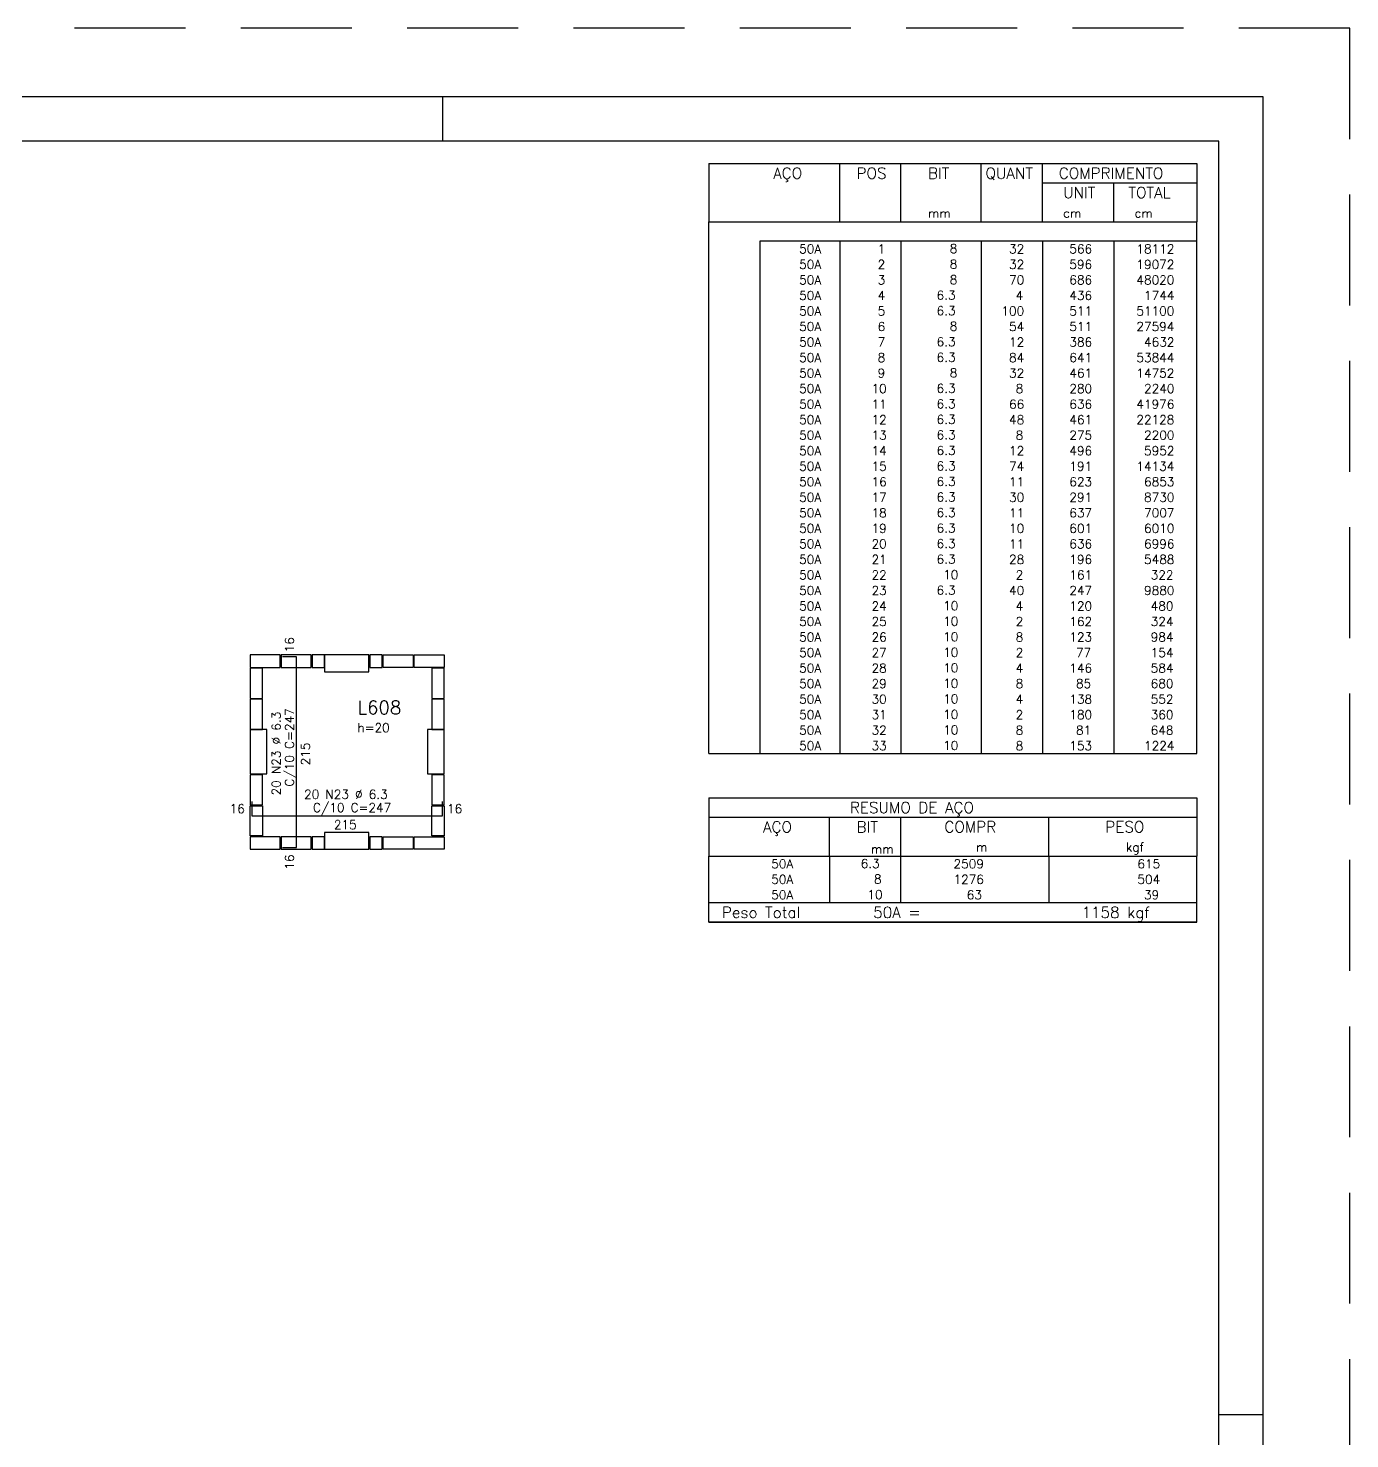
# Model space of a CAD drawing. Extents: x -1.9 to 86, y -1.5 to 61.
# Drawn here: x 56.25 to 86.05, y 29.15 to 60.95 of the extents above; entities that cross this region are included whole.
import ezdxf

# ---------------------------------------------------------------- set-up
doc = ezdxf.new("R2010")
doc.units = 0
doc.header["$MEASUREMENT"] = 0
doc.linetypes.add('HIDDEN', pattern=[0.375, 0.25, -0.125])
doc.layers.get('0').update_dxf_attribs({"linetype": 'CONTINUOUS'})
doc.layers.get('Defpoints').update_dxf_attribs({"linetype": 'CONTINUOUS'})
for name, color, linetype in [('ARQ_FOLHA', 7, 'CONTINUOUS'), ('PENA_01', 1, 'CONTINUOUS'), ('PENA_02', 2, 'CONTINUOUS'), ('PENA_03', 3, 'CONTINUOUS'), ('PENA_05', 5, 'CONTINUOUS')]:
    doc.layers.add(name, color=color, linetype=linetype)
doc.styles.get("Standard").update_dxf_attribs({"font": 'ROMANS.SHX'})

# ---------------------------------------------------------------- blocks, each defined once
blk = doc.blocks.new('FOLHA A1 - 841 X 594')
at = {"layer": 'ARQ_FOLHA', "color": 1}
for p, q in [((-185, 584), (-185, 594)), ((-10, 297), (0, 297))]:
    blk.add_line(p, q, dxfattribs=at)
for points in [[(-841, 0), (0, 0), (0, 594), (-841, 594)], [(-816, 10), (-10, 10), (-10, 584), (-816, 584)]]:
    blk.add_lwpolyline(points, close=True, dxfattribs=at)
at = {"layer": 'Defpoints', "color": 8, "linetype": 'HIDDEN', "ltscale": 100}
blk.add_lwpolyline([(-860.5, 609.5), (-860.5, -15.5), (19.5, -15.5), (19.5, 609.5)], close=True, dxfattribs=at)
blk = doc.blocks.new('*U24')
blk.add_blockref('FOLHA A1 - 841 X 594', (0, 0))

msp = doc.modelspace()

# ---------------------------------------------------------------- linework, layer by layer
at = {"layer": 'PENA_01', "linetype": 'Continuous'}
for points in [[(61.255, 46.542), (61.934, 46.542), (61.934, 46.822), (61.255, 46.822), (61.255, 46.542)], [(61.955, 46.542), (62.635, 46.542), (62.635, 46.822), (61.955, 46.822), (61.955, 46.542)], [(62.655, 46.542), (62.935, 46.542), (62.935, 46.822), (62.655, 46.822), (62.655, 46.542)], [(63.955, 46.542), (64.234, 46.542), (64.234, 46.822), (63.955, 46.822), (63.955, 46.542)], [(64.934, 46.542), (64.254, 46.542), (64.254, 46.822), (64.934, 46.822), (64.934, 46.542)], [(65.635, 46.542), (64.954, 46.542), (64.954, 46.822), (65.635, 46.822), (65.635, 46.542)], [(61.535, 45.842), (61.535, 46.522), (61.255, 46.522), (61.255, 45.842), (61.535, 45.842)], [(65.635, 45.842), (65.635, 46.522), (65.355, 46.522), (65.355, 45.842), (65.635, 45.842)], [(61.535, 45.142), (61.535, 45.822), (61.255, 45.822), (61.255, 45.142), (61.535, 45.142)], [(65.635, 45.142), (65.635, 45.822), (65.355, 45.822), (65.355, 45.142), (65.635, 45.142)], [(61.535, 43.442), (61.535, 44.122), (61.255, 44.122), (61.255, 43.442), (61.535, 43.442)], [(65.635, 43.442), (65.635, 44.122), (65.355, 44.122), (65.355, 43.442), (65.635, 43.442)], [(61.535, 43.422), (61.535, 42.742), (61.255, 42.742), (61.255, 43.422), (61.535, 43.422)], [(65.635, 43.422), (65.635, 42.742), (65.355, 42.742), (65.355, 43.422), (65.635, 43.422)], [(61.255, 42.442), (61.934, 42.442), (61.934, 42.722), (61.255, 42.722), (61.255, 42.442)], [(61.955, 42.442), (62.635, 42.442), (62.635, 42.722), (61.955, 42.722), (61.955, 42.442)], [(62.655, 42.442), (62.935, 42.442), (62.935, 42.722), (62.655, 42.722), (62.655, 42.442)], [(63.955, 42.442), (64.234, 42.442), (64.234, 42.722), (63.955, 42.722), (63.955, 42.442)], [(64.934, 42.442), (64.254, 42.442), (64.254, 42.722), (64.934, 42.722), (64.934, 42.442)], [(65.635, 42.442), (64.954, 42.442), (64.954, 42.722), (65.635, 42.722), (65.635, 42.442)]]:
    msp.add_lwpolyline(points, dxfattribs=at)
at = {"layer": 'PENA_02', "linetype": 'Continuous'}
for p, q in [((71.6, 57.9), (71.6, 56.588)), ((71.6, 57.9), (82.6, 57.9)), ((74.55, 56.588), (74.55, 57.9)), ((75.93, 56.588), (75.93, 57.9)), ((77.74, 56.588), (77.74, 57.9)), ((79.12, 56.588), (79.12, 57.9)), ((82.6, 57.9), (82.6, 56.588)), ((79.12, 57.463), (82.6, 57.463)), ((80.73, 56.588), (80.73, 57.463)), ((71.6, 56.588), (82.6, 56.588)), ((71.6, 56.15), (71.6, 56.588)), ((71.6, 56.588), (82.6, 56.588)), ((82.6, 56.15), (82.6, 56.588)), ((71.6, 55.8), (71.6, 56.15)), ((82.6, 56.15), (72.75, 56.15)), ((72.75, 56.15), (72.75, 55.8)), ((74.55, 56.15), (74.55, 55.8)), ((75.93, 56.15), (75.93, 55.8)), ((77.74, 56.15), (77.74, 55.8)), ((79.12, 56.15), (79.12, 55.8)), ((80.73, 56.15), (80.73, 55.8)), ((82.6, 55.8), (82.6, 56.15)), ((71.6, 55.45), (71.6, 55.8)), ((72.75, 55.8), (72.75, 55.45)), ((74.55, 55.8), (74.55, 55.45)), ((75.93, 55.8), (75.93, 55.45)), ((77.74, 55.8), (77.74, 55.45)), ((79.12, 55.8), (79.12, 55.45)), ((80.73, 55.8), (80.73, 55.45)), ((82.6, 55.45), (82.6, 55.8)), ((71.6, 55.1), (71.6, 55.45)), ((72.75, 55.45), (72.75, 55.1)), ((74.55, 55.45), (74.55, 55.1)), ((75.93, 55.45), (75.93, 55.1)), ((77.74, 55.45), (77.74, 55.1)), ((79.12, 55.45), (79.12, 55.1)), ((80.73, 55.45), (80.73, 55.1)), ((82.6, 55.1), (82.6, 55.45)), ((71.6, 54.75), (71.6, 55.1)), ((72.75, 55.1), (72.75, 54.75)), ((74.55, 55.1), (74.55, 54.75)), ((75.93, 55.1), (75.93, 54.75)), ((77.74, 55.1), (77.74, 54.75)), ((79.12, 55.1), (79.12, 54.75)), ((80.73, 55.1), (80.73, 54.75)), ((82.6, 54.75), (82.6, 55.1)), ((71.6, 54.4), (71.6, 54.75)), ((72.75, 54.75), (72.75, 54.4)), ((74.55, 54.75), (74.55, 54.4)), ((75.93, 54.75), (75.93, 54.4)), ((77.74, 54.75), (77.74, 54.4)), ((79.12, 54.75), (79.12, 54.4)), ((80.73, 54.75), (80.73, 54.4)), ((82.6, 54.4), (82.6, 54.75)), ((71.6, 54.05), (71.6, 54.4)), ((72.75, 54.4), (72.75, 54.05)), ((74.55, 54.4), (74.55, 54.05)), ((75.93, 54.4), (75.93, 54.05)), ((77.74, 54.4), (77.74, 54.05)), ((79.12, 54.4), (79.12, 54.05)), ((80.73, 54.4), (80.73, 54.05)), ((82.6, 54.05), (82.6, 54.4)), ((71.6, 53.7), (71.6, 54.05)), ((72.75, 54.05), (72.75, 53.7)), ((74.55, 54.05), (74.55, 53.7)), ((75.93, 54.05), (75.93, 53.7)), ((77.74, 54.05), (77.74, 53.7)), ((79.12, 54.05), (79.12, 53.7)), ((80.73, 54.05), (80.73, 53.7)), ((82.6, 53.7), (82.6, 54.05)), ((71.6, 53.35), (71.6, 53.7)), ((72.75, 53.7), (72.75, 53.35)), ((74.55, 53.7), (74.55, 53.35)), ((75.93, 53.7), (75.93, 53.35)), ((77.74, 53.7), (77.74, 53.35)), ((79.12, 53.7), (79.12, 53.35)), ((80.73, 53.7), (80.73, 53.35)), ((82.6, 53.35), (82.6, 53.7)), ((71.6, 53), (71.6, 53.35)), ((72.75, 53.35), (72.75, 53)), ((74.55, 53.35), (74.55, 53)), ((75.93, 53.35), (75.93, 53)), ((77.74, 53.35), (77.74, 53)), ((79.12, 53.35), (79.12, 53)), ((80.73, 53.35), (80.73, 53)), ((82.6, 53), (82.6, 53.35)), ((71.6, 52.65), (71.6, 53)), ((72.75, 53), (72.75, 52.65)), ((74.55, 53), (74.55, 52.65)), ((75.93, 53), (75.93, 52.65)), ((77.74, 53), (77.74, 52.65)), ((79.12, 53), (79.12, 52.65)), ((80.73, 53), (80.73, 52.65)), ((82.6, 52.65), (82.6, 53)), ((71.6, 52.3), (71.6, 52.65)), ((72.75, 52.65), (72.75, 52.3)), ((74.55, 52.65), (74.55, 52.3)), ((75.93, 52.65), (75.93, 52.3)), ((77.74, 52.65), (77.74, 52.3)), ((79.12, 52.65), (79.12, 52.3)), ((80.73, 52.65), (80.73, 52.3)), ((82.6, 52.3), (82.6, 52.65)), ((71.6, 51.95), (71.6, 52.3)), ((72.75, 52.3), (72.75, 51.95)), ((74.55, 52.3), (74.55, 51.95)), ((75.93, 52.3), (75.93, 51.95)), ((77.74, 52.3), (77.74, 51.95)), ((79.12, 52.3), (79.12, 51.95)), ((80.73, 52.3), (80.73, 51.95)), ((82.6, 51.95), (82.6, 52.3)), ((71.6, 51.6), (71.6, 51.95)), ((72.75, 51.95), (72.75, 51.6)), ((74.55, 51.95), (74.55, 51.6)), ((75.93, 51.95), (75.93, 51.6)), ((77.74, 51.95), (77.74, 51.6)), ((79.12, 51.95), (79.12, 51.6)), ((80.73, 51.95), (80.73, 51.6)), ((82.6, 51.6), (82.6, 51.95)), ((71.6, 51.25), (71.6, 51.6)), ((72.75, 51.6), (72.75, 51.25)), ((74.55, 51.6), (74.55, 51.25)), ((75.93, 51.6), (75.93, 51.25)), ((77.74, 51.6), (77.74, 51.25)), ((79.12, 51.6), (79.12, 51.25)), ((80.73, 51.6), (80.73, 51.25)), ((82.6, 51.25), (82.6, 51.6)), ((71.6, 50.9), (71.6, 51.25)), ((72.75, 51.25), (72.75, 50.9)), ((74.55, 51.25), (74.55, 50.9)), ((75.93, 51.25), (75.93, 50.9)), ((77.74, 51.25), (77.74, 50.9)), ((79.12, 51.25), (79.12, 50.9)), ((80.73, 51.25), (80.73, 50.9)), ((82.6, 50.9), (82.6, 51.25)), ((71.6, 50.55), (71.6, 50.9)), ((72.75, 50.9), (72.75, 50.55)), ((74.55, 50.9), (74.55, 50.55)), ((75.93, 50.9), (75.93, 50.55)), ((77.74, 50.9), (77.74, 50.55)), ((79.12, 50.9), (79.12, 50.55)), ((80.73, 50.9), (80.73, 50.55)), ((82.6, 50.55), (82.6, 50.9)), ((71.6, 50.2), (71.6, 50.55)), ((72.75, 50.55), (72.75, 50.2)), ((74.55, 50.55), (74.55, 50.2)), ((75.93, 50.55), (75.93, 50.2)), ((77.74, 50.55), (77.74, 50.2)), ((79.12, 50.55), (79.12, 50.2)), ((80.73, 50.55), (80.73, 50.2)), ((82.6, 50.2), (82.6, 50.55)), ((71.6, 49.85), (71.6, 50.2)), ((72.75, 50.2), (72.75, 49.85)), ((74.55, 50.2), (74.55, 49.85)), ((75.93, 50.2), (75.93, 49.85)), ((77.74, 50.2), (77.74, 49.85)), ((79.12, 50.2), (79.12, 49.85)), ((80.73, 50.2), (80.73, 49.85)), ((82.6, 49.85), (82.6, 50.2)), ((71.6, 49.5), (71.6, 49.85)), ((72.75, 49.85), (72.75, 49.5)), ((74.55, 49.85), (74.55, 49.5)), ((75.93, 49.85), (75.93, 49.5)), ((77.74, 49.85), (77.74, 49.5)), ((79.12, 49.85), (79.12, 49.5)), ((80.73, 49.85), (80.73, 49.5)), ((82.6, 49.5), (82.6, 49.85)), ((71.6, 49.15), (71.6, 49.5)), ((72.75, 49.5), (72.75, 49.15)), ((74.55, 49.5), (74.55, 49.15)), ((75.93, 49.5), (75.93, 49.15)), ((77.74, 49.5), (77.74, 49.15)), ((79.12, 49.5), (79.12, 49.15)), ((80.73, 49.5), (80.73, 49.15)), ((82.6, 49.15), (82.6, 49.5)), ((71.6, 48.8), (71.6, 49.15)), ((72.75, 49.15), (72.75, 48.8)), ((74.55, 49.15), (74.55, 48.8)), ((75.93, 49.15), (75.93, 48.8)), ((77.74, 49.15), (77.74, 48.8)), ((79.12, 49.15), (79.12, 48.8)), ((80.73, 49.15), (80.73, 48.8)), ((82.6, 48.8), (82.6, 49.15)), ((71.6, 48.45), (71.6, 48.8)), ((72.75, 48.8), (72.75, 48.45)), ((74.55, 48.8), (74.55, 48.45)), ((75.93, 48.8), (75.93, 48.45)), ((77.74, 48.8), (77.74, 48.45)), ((79.12, 48.8), (79.12, 48.45)), ((80.73, 48.8), (80.73, 48.45)), ((82.6, 48.45), (82.6, 48.8)), ((71.6, 48.1), (71.6, 48.45)), ((72.75, 48.45), (72.75, 48.1)), ((74.55, 48.45), (74.55, 48.1)), ((75.93, 48.45), (75.93, 48.1)), ((77.74, 48.45), (77.74, 48.1)), ((79.12, 48.45), (79.12, 48.1)), ((80.73, 48.45), (80.73, 48.1)), ((82.6, 48.1), (82.6, 48.45)), ((71.6, 47.75), (71.6, 48.1)), ((72.75, 48.1), (72.75, 47.75)), ((74.55, 48.1), (74.55, 47.75)), ((75.93, 48.1), (75.93, 47.75)), ((77.74, 48.1), (77.74, 47.75)), ((79.12, 48.1), (79.12, 47.75)), ((80.73, 48.1), (80.73, 47.75)), ((82.6, 47.75), (82.6, 48.1)), ((71.6, 47.4), (71.6, 47.75)), ((72.75, 47.75), (72.75, 47.4)), ((74.55, 47.75), (74.55, 47.4)), ((75.93, 47.75), (75.93, 47.4)), ((77.74, 47.75), (77.74, 47.4)), ((79.12, 47.75), (79.12, 47.4)), ((80.73, 47.75), (80.73, 47.4)), ((82.6, 47.4), (82.6, 47.75)), ((71.6, 47.05), (71.6, 47.4)), ((72.75, 47.4), (72.75, 47.05)), ((74.55, 47.4), (74.55, 47.05)), ((75.93, 47.4), (75.93, 47.05)), ((77.74, 47.4), (77.74, 47.05)), ((79.12, 47.4), (79.12, 47.05)), ((80.73, 47.4), (80.73, 47.05)), ((82.6, 47.05), (82.6, 47.4)), ((71.6, 46.7), (71.6, 47.05)), ((72.75, 47.05), (72.75, 46.7)), ((74.55, 47.05), (74.55, 46.7)), ((75.93, 47.05), (75.93, 46.7)), ((77.74, 47.05), (77.74, 46.7)), ((79.12, 47.05), (79.12, 46.7)), ((80.73, 47.05), (80.73, 46.7)), ((82.6, 46.7), (82.6, 47.05)), ((71.6, 46.35), (71.6, 46.7)), ((72.75, 46.7), (72.75, 46.35)), ((74.55, 46.7), (74.55, 46.35)), ((75.93, 46.7), (75.93, 46.35)), ((77.74, 46.7), (77.74, 46.35)), ((79.12, 46.7), (79.12, 46.35)), ((80.73, 46.7), (80.73, 46.35)), ((82.6, 46.35), (82.6, 46.7)), ((71.6, 46), (71.6, 46.35)), ((72.75, 46.35), (72.75, 46)), ((74.55, 46.35), (74.55, 46)), ((75.93, 46.35), (75.93, 46)), ((77.74, 46.35), (77.74, 46)), ((79.12, 46.35), (79.12, 46)), ((80.73, 46.35), (80.73, 46)), ((82.6, 46), (82.6, 46.35)), ((71.6, 45.65), (71.6, 46)), ((72.75, 46), (72.75, 45.65)), ((74.55, 46), (74.55, 45.65)), ((75.93, 46), (75.93, 45.65)), ((77.74, 46), (77.74, 45.65)), ((79.12, 46), (79.12, 45.65)), ((80.73, 46), (80.73, 45.65)), ((82.6, 45.65), (82.6, 46)), ((71.6, 45.3), (71.6, 45.65)), ((72.75, 45.65), (72.75, 45.3)), ((74.55, 45.65), (74.55, 45.3)), ((75.93, 45.65), (75.93, 45.3)), ((77.74, 45.65), (77.74, 45.3)), ((79.12, 45.65), (79.12, 45.3)), ((80.73, 45.65), (80.73, 45.3)), ((82.6, 45.3), (82.6, 45.65)), ((71.6, 44.95), (71.6, 45.3)), ((72.75, 45.3), (72.75, 44.95)), ((74.55, 45.3), (74.55, 44.95)), ((75.93, 45.3), (75.93, 44.95)), ((77.74, 45.3), (77.74, 44.95)), ((79.12, 45.3), (79.12, 44.95)), ((80.73, 45.3), (80.73, 44.95)), ((82.6, 44.95), (82.6, 45.3)), ((71.6, 44.6), (71.6, 44.95)), ((72.75, 44.95), (72.75, 44.6)), ((74.55, 44.95), (74.55, 44.6)), ((75.93, 44.95), (75.93, 44.6)), ((77.74, 44.95), (77.74, 44.6)), ((79.12, 44.95), (79.12, 44.6)), ((80.73, 44.95), (80.73, 44.6)), ((82.6, 44.6), (82.6, 44.95)), ((71.6, 44.6), (82.6, 44.6)), ((71.6, 43.6), (71.6, 42.288)), ((71.6, 43.6), (82.6, 43.6)), ((82.6, 43.6), (82.6, 42.288)), ((71.6, 43.163), (82.6, 43.163)), ((74.32, 42.288), (74.32, 43.163)), ((75.93, 42.288), (75.93, 43.163)), ((79.265, 42.288), (79.265, 43.163)), ((71.6, 42.288), (82.6, 42.288)), ((71.6, 41.938), (71.6, 42.288)), ((74.32, 42.288), (74.32, 41.938)), ((75.93, 41.938), (75.93, 42.288)), ((79.265, 42.288), (79.265, 41.938)), ((82.6, 41.938), (82.6, 42.288)), ((71.6, 41.588), (71.6, 41.938)), ((74.32, 41.938), (74.32, 41.588)), ((75.93, 41.588), (75.93, 41.938)), ((79.265, 41.938), (79.265, 41.588)), ((82.6, 41.588), (82.6, 41.938)), ((71.6, 41.238), (71.6, 41.588)), ((74.32, 41.588), (74.32, 41.238)), ((75.93, 41.238), (75.93, 41.588)), ((79.265, 41.588), (79.265, 41.238)), ((82.6, 41.238), (82.6, 41.588)), ((71.6, 41.238), (82.6, 41.238)), ((71.6, 40.8), (71.6, 41.238)), ((71.6, 41.238), (82.6, 41.238)), ((82.6, 40.8), (82.6, 41.238)), ((82.6, 40.8), (71.6, 40.8)), ((71.6, 40.8), (82.6, 40.8))]:
    msp.add_line(p, q, dxfattribs=at)
for points in [[(62.934, 46.822), (62.934, 46.442), (63.934, 46.442), (63.934, 46.822), (62.934, 46.822)], [(61.635, 45.142), (61.255, 45.142), (61.255, 44.142), (61.635, 44.142), (61.635, 45.142)], [(65.635, 45.142), (65.254, 45.142), (65.254, 44.142), (65.635, 44.142), (65.635, 45.142)], [(62.934, 42.822), (62.934, 42.442), (63.934, 42.442), (63.934, 42.822), (62.934, 42.822)]]:
    msp.add_lwpolyline(points, dxfattribs=at)
at = {"layer": 'PENA_05', "linetype": 'Continuous'}
for p, q in [((62.304, 46.782), (61.984, 46.782)), ((62.304, 42.482), (62.304, 46.782)), ((61.294, 43.516), (61.294, 43.196)), ((65.594, 43.196), (65.594, 43.516)), ((61.294, 43.196), (65.594, 43.196)), ((61.984, 42.482), (62.304, 42.482))]:
    msp.add_line(p, q, dxfattribs=at)

# ---------------------------------------------------------------- block references
at = {"xscale": 0.09999999999999938, "yscale": 0.09999999999999938, "zscale": 0.09999999999999938}
msp.add_blockref('*U24', (84.1, 0), dxfattribs=at)

# ---------------------------------------------------------------- texts
at = {"layer": 'PENA_02', "linetype": 'Continuous'}
for s, height, p in [('AÇO', 0.25, (73.05, 57.556)), ('POS', 0.25, (74.93, 57.556)), ('BIT', 0.25, (76.54, 57.556)), ('QUANT', 0.25, (77.836, 57.556)), ('COMPRIMENTO', 0.25, (79.489, 57.556)), ('UNIT', 0.25, (79.587, 57.119)), ('TOTAL', 0.25, (81.059, 57.119)), ('mm', 0.2, (76.54, 56.681)), ('cm', 0.2, (79.587, 56.681)), ('cm', 0.2, (81.197, 56.681)), ('     50A', 0.2, (72.89, 55.875)), ('  1', 0.2, (75.13, 55.875)), ('      8', 0.2, (76.137, 55.881)), ('   32', 0.2, (77.92, 55.875)), ('    566', 0.2, (79.13, 55.875)), ('  18112', 0.2, (80.964, 55.875)), ('     50A', 0.2, (72.89, 55.525)), ('  2', 0.2, (75.13, 55.525)), ('      8', 0.2, (76.137, 55.531)), ('   32', 0.2, (77.92, 55.525)), ('    596', 0.2, (79.13, 55.525)), ('  19072', 0.2, (80.964, 55.525)), ('     50A', 0.2, (72.89, 55.175)), ('  3', 0.2, (75.13, 55.175)), ('      8', 0.2, (76.137, 55.181)), ('   70', 0.2, (77.92, 55.175)), ('    686', 0.2, (79.13, 55.175)), ('  48020', 0.2, (80.964, 55.175)), ('     50A', 0.2, (72.89, 54.825)), ('  4', 0.2, (75.13, 54.825)), ('    6.3', 0.2, (76.137, 54.831)), ('    4', 0.2, (77.92, 54.825)), ('    436', 0.2, (79.13, 54.825)), ('   1744', 0.2, (80.964, 54.825)), ('     50A', 0.2, (72.89, 54.475)), ('  5', 0.2, (75.13, 54.475)), ('    6.3', 0.2, (76.137, 54.481)), ('  100', 0.2, (77.92, 54.475)), ('    511', 0.2, (79.13, 54.475)), ('  51100', 0.2, (80.964, 54.475)), ('     50A', 0.2, (72.89, 54.125)), ('  6', 0.2, (75.13, 54.125)), ('      8', 0.2, (76.137, 54.131)), ('   54', 0.2, (77.92, 54.125)), ('    511', 0.2, (79.13, 54.125)), ('  27594', 0.2, (80.964, 54.125)), ('     50A', 0.2, (72.89, 53.775)), ('  7', 0.2, (75.13, 53.775)), ('    6.3', 0.2, (76.137, 53.781)), ('   12', 0.2, (77.92, 53.775)), ('    386', 0.2, (79.13, 53.775)), ('   4632', 0.2, (80.964, 53.775)), ('     50A', 0.2, (72.89, 53.425)), ('  8', 0.2, (75.13, 53.425)), ('    6.3', 0.2, (76.137, 53.431)), ('   84', 0.2, (77.92, 53.425)), ('    641', 0.2, (79.13, 53.425)), ('  53844', 0.2, (80.964, 53.425)), ('     50A', 0.2, (72.89, 53.075)), ('  9', 0.2, (75.13, 53.075)), ('      8', 0.2, (76.137, 53.081)), ('   32', 0.2, (77.92, 53.075)), ('    461', 0.2, (79.13, 53.075)), ('  14752', 0.2, (80.964, 53.075)), ('     50A', 0.2, (72.89, 52.725)), (' 10', 0.2, (75.13, 52.725)), ('    6.3', 0.2, (76.137, 52.731)), ('    8', 0.2, (77.92, 52.725)), ('    280', 0.2, (79.13, 52.725)), ('   2240', 0.2, (80.964, 52.725)), ('     50A', 0.2, (72.89, 52.375)), (' 11', 0.2, (75.13, 52.375)), ('    6.3', 0.2, (76.137, 52.381)), ('   66', 0.2, (77.92, 52.375)), ('    636', 0.2, (79.13, 52.375)), ('  41976', 0.2, (80.964, 52.375)), ('     50A', 0.2, (72.89, 52.025)), (' 12', 0.2, (75.13, 52.025)), ('    6.3', 0.2, (76.137, 52.031)), ('   48', 0.2, (77.92, 52.025)), ('    461', 0.2, (79.13, 52.025)), ('  22128', 0.2, (80.964, 52.025)), ('     50A', 0.2, (72.89, 51.675)), (' 13', 0.2, (75.13, 51.675)), ('    6.3', 0.2, (76.137, 51.681)), ('    8', 0.2, (77.92, 51.675)), ('    275', 0.2, (79.13, 51.675)), ('   2200', 0.2, (80.964, 51.675)), ('     50A', 0.2, (72.89, 51.325)), (' 14', 0.2, (75.13, 51.325)), ('    6.3', 0.2, (76.137, 51.331)), ('   12', 0.2, (77.92, 51.325)), ('    496', 0.2, (79.13, 51.325)), ('   5952', 0.2, (80.964, 51.325)), ('     50A', 0.2, (72.89, 50.975)), (' 15', 0.2, (75.13, 50.975)), ('    6.3', 0.2, (76.137, 50.981)), ('   74', 0.2, (77.92, 50.975)), ('    191', 0.2, (79.13, 50.975)), ('  14134', 0.2, (80.964, 50.975)), ('     50A', 0.2, (72.89, 50.625)), (' 16', 0.2, (75.13, 50.625)), ('    6.3', 0.2, (76.137, 50.631)), ('   11', 0.2, (77.92, 50.625)), ('    623', 0.2, (79.13, 50.625)), ('   6853', 0.2, (80.964, 50.625)), ('     50A', 0.2, (72.89, 50.275)), (' 17', 0.2, (75.13, 50.275)), ('    6.3', 0.2, (76.137, 50.281)), ('   30', 0.2, (77.92, 50.275)), ('    291', 0.2, (79.13, 50.275)), ('   8730', 0.2, (80.964, 50.275)), ('     50A', 0.2, (72.89, 49.925)), (' 18', 0.2, (75.13, 49.925)), ('    6.3', 0.2, (76.137, 49.931)), ('   11', 0.2, (77.92, 49.925)), ('    637', 0.2, (79.13, 49.925)), ('   7007', 0.2, (80.964, 49.925)), ('     50A', 0.2, (72.89, 49.575)), (' 19', 0.2, (75.13, 49.575)), ('    6.3', 0.2, (76.137, 49.581)), ('   10', 0.2, (77.92, 49.575)), ('    601', 0.2, (79.13, 49.575)), ('   6010', 0.2, (80.964, 49.575)), ('     50A', 0.2, (72.89, 49.225)), (' 20', 0.2, (75.13, 49.225)), ('    6.3', 0.2, (76.137, 49.231)), ('   11', 0.2, (77.92, 49.225)), ('    636', 0.2, (79.13, 49.225)), ('   6996', 0.2, (80.964, 49.225)), ('     50A', 0.2, (72.89, 48.875)), (' 21', 0.2, (75.13, 48.875)), ('    6.3', 0.2, (76.137, 48.881)), ('   28', 0.2, (77.92, 48.875)), ('    196', 0.2, (79.13, 48.875)), ('   5488', 0.2, (80.964, 48.875)), ('     50A', 0.2, (72.89, 48.525)), (' 22', 0.2, (75.13, 48.525)), ('     10', 0.2, (76.137, 48.531)), ('    2', 0.2, (77.92, 48.525)), ('    161', 0.2, (79.13, 48.525)), ('    322', 0.2, (80.964, 48.525)), ('     50A', 0.2, (72.89, 48.175)), (' 23', 0.2, (75.13, 48.175)), ('    6.3', 0.2, (76.137, 48.181)), ('   40', 0.2, (77.92, 48.175)), ('    247', 0.2, (79.13, 48.175)), ('   9880', 0.2, (80.964, 48.175)), ('     50A', 0.2, (72.89, 47.825)), (' 24', 0.2, (75.13, 47.825)), ('     10', 0.2, (76.137, 47.831)), ('    4', 0.2, (77.92, 47.825)), ('    120', 0.2, (79.13, 47.825)), ('    480', 0.2, (80.964, 47.825)), ('     50A', 0.2, (72.89, 47.475)), (' 25', 0.2, (75.13, 47.475)), ('     10', 0.2, (76.137, 47.481)), ('    2', 0.2, (77.92, 47.475)), ('    162', 0.2, (79.13, 47.475)), ('    324', 0.2, (80.964, 47.475)), ('     50A', 0.2, (72.89, 47.125)), (' 26', 0.2, (75.13, 47.125)), ('     10', 0.2, (76.137, 47.131)), ('    8', 0.2, (77.92, 47.125)), ('    123', 0.2, (79.13, 47.125)), ('    984', 0.2, (80.964, 47.125)), ('     50A', 0.2, (72.89, 46.775)), (' 27', 0.2, (75.13, 46.775)), ('     10', 0.2, (76.137, 46.781)), ('    2', 0.2, (77.92, 46.775)), ('     77', 0.2, (79.13, 46.775)), ('    154', 0.2, (80.964, 46.775)), ('     50A', 0.2, (72.89, 46.425)), (' 28', 0.2, (75.13, 46.425)), ('     10', 0.2, (76.137, 46.431)), ('    4', 0.2, (77.92, 46.425)), ('    146', 0.2, (79.13, 46.425)), ('    584', 0.2, (80.964, 46.425)), ('     50A', 0.2, (72.89, 46.075)), (' 29', 0.2, (75.13, 46.075)), ('     10', 0.2, (76.137, 46.081)), ('    8', 0.2, (77.92, 46.075)), ('     85', 0.2, (79.13, 46.075)), ('    680', 0.2, (80.964, 46.075)), ('     50A', 0.2, (72.89, 45.725)), (' 30', 0.2, (75.13, 45.725)), ('     10', 0.2, (76.137, 45.731)), ('    4', 0.2, (77.92, 45.725)), ('    138', 0.2, (79.13, 45.725)), ('    552', 0.2, (80.964, 45.725)), ('     50A', 0.2, (72.89, 45.375)), (' 31', 0.2, (75.13, 45.375)), ('     10', 0.2, (76.137, 45.381)), ('    2', 0.2, (77.92, 45.375)), ('    180', 0.2, (79.13, 45.375)), ('    360', 0.2, (80.964, 45.375)), ('     50A', 0.2, (72.89, 45.025)), (' 32', 0.2, (75.13, 45.025)), ('     10', 0.2, (76.137, 45.031)), ('    8', 0.2, (77.92, 45.025)), ('     81', 0.2, (79.13, 45.025)), ('    648', 0.2, (80.964, 45.025)), ('     50A', 0.2, (72.89, 44.675)), (' 33', 0.2, (75.13, 44.675)), ('     10', 0.2, (76.137, 44.681)), ('    8', 0.2, (77.92, 44.675)), ('    153', 0.2, (79.13, 44.675)), ('   1224', 0.2, (80.964, 44.675)), ('RESUMO DE AÇO', 0.25, (74.78, 43.256)), ('AÇO', 0.25, (72.82, 42.819)), ('BIT', 0.25, (74.93, 42.819)), ('COMPR', 0.25, (76.909, 42.822)), ('PESO', 0.25, (80.538, 42.822)), ('mm', 0.2, (75.251, 42.345)), ('m', 0.2, (77.623, 42.391)), ('kgf', 0.2, (81.001, 42.391)), ('     50A', 0.2, (72.26, 42.013)), ('    6.3', 0.2, (74.427, 42.019)), ('   2509', 0.2, (76.668, 42.013)), ('     615', 0.2, (80.515, 42.013)), ('     50A', 0.2, (72.26, 41.663)), ('      8', 0.2, (74.427, 41.669)), ('   1276', 0.2, (76.668, 41.663)), ('     504', 0.2, (80.515, 41.663)), ('     50A', 0.2, (72.26, 41.313)), ('     10', 0.2, (74.427, 41.319)), ('     63', 0.2, (76.668, 41.313)), ('      39', 0.2, (80.515, 41.313)), ('Peso Total        50A =', 0.25, (71.893, 40.894)), ('    1158 kgf', 0.25, (79.257, 40.894))]:
    msp.add_text(s, height=height, dxfattribs=at).set_placement(p)
at = {"layer": 'PENA_03', "linetype": 'Continuous'}
for s, p in [('16', (62.244, 46.882)), ('20 N23 %%c 6.3', (61.944, 43.655)), ('C/10 C=247', (62.244, 43.855)), ('215', (62.604, 44.332)), ('16', (62.244, 41.982))]:
    msp.add_text(s, height=0.2, rotation=90, dxfattribs=at).set_placement(p)
for s, height, p in [('L608', 0.3, (63.676, 45.49)), ('h=20', 0.2, (63.676, 45.082)), ('20 N23 %%c 6.3', 0.2, (62.473, 43.58)), ('16', 0.2, (60.794, 43.256)), ('C/10 C=247', 0.2, (62.673, 43.28)), ('16', 0.2, (65.695, 43.256)), ('215', 0.2, (63.145, 42.896))]:
    msp.add_text(s, height=height, dxfattribs=at).set_placement(p)

doc.saveas('drawing.dxf')
